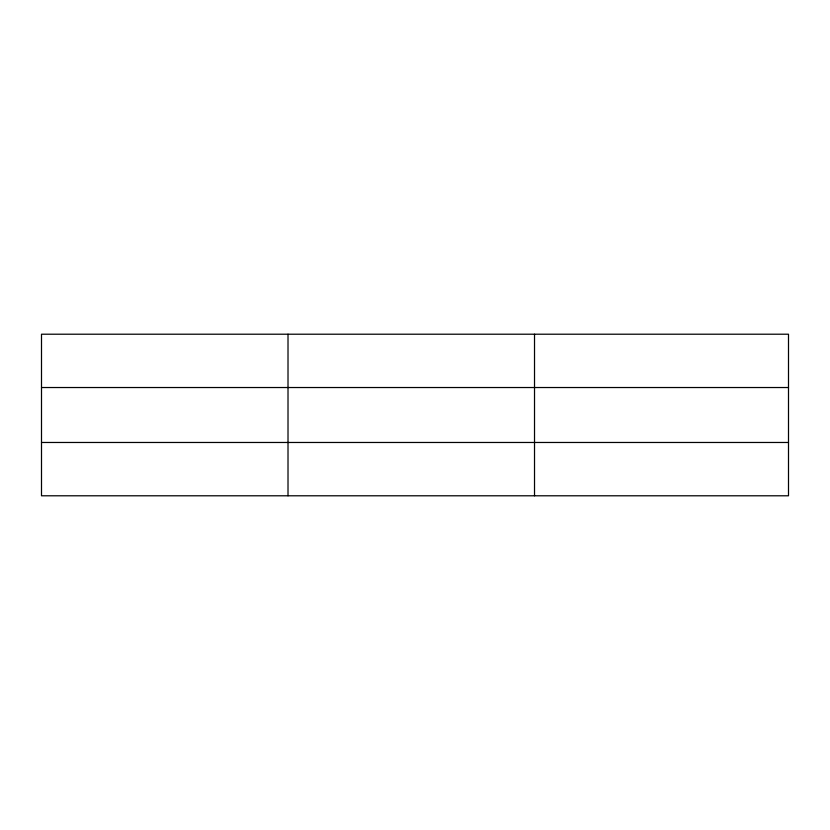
<?xml version="1.0" encoding="UTF-8"?>
<svg xmlns="http://www.w3.org/2000/svg" width="830" height="830" viewBox="0 0 830 830"><rect width="100%" height="100%" fill="white"/><g stroke="black" fill="none" stroke-linecap="round" stroke-linejoin="round"><path stroke-width="1.25" d="M288.01 495.79L288.01 334.21M534.52 495.79L534.52 334.21M788.5 442.473L788.5 495.79L41.5 495.79L41.5 334.21L788.5 334.21L788.5 442.473L41.5 442.473M41.5 387.527L788.5 387.527"/></g></svg>
